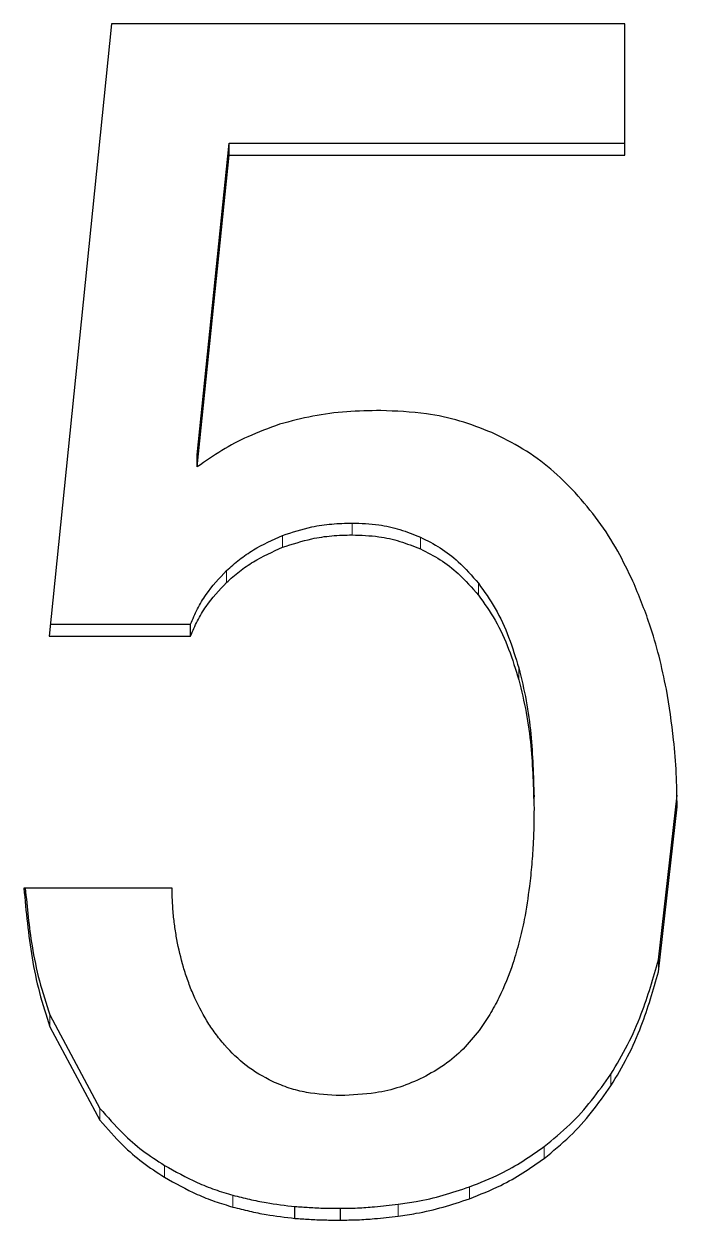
# Model space of a CAD drawing. Header units: millimetres. Extents: x 15 to 1184, y 5 to 836.
# Drawn here: x 607.326 to 607.5176, y 653.3466 to 653.6973 of the extents above; entities that cross this region are included whole.
import ezdxf

# ---------------------------------------------------------------- set-up
doc = ezdxf.new("R2010")
doc.units = ezdxf.units.MM

msp = doc.modelspace()

# ---------------------------------------------------------------- linework, layer by layer
at = {"color": 7, "linetype": 'Continuous', "lineweight": 25}
for p, q in [((607.35168, 653.69728), (607.33342, 653.51781)), ((607.50232, 653.69728), (607.35168, 653.69728)), ((607.50232, 653.65885), (607.50232, 653.69728)), ((607.37688, 653.5709), (607.38626, 653.66233)), ((607.38626, 653.65885), (607.38626, 653.66233)), ((607.38626, 653.66233), (607.50232, 653.66233)), ((607.37688, 653.56742), (607.38626, 653.65885)), ((607.38626, 653.65885), (607.50232, 653.65885)), ((607.37688, 653.56742), (607.37688, 653.5709)), ((607.33377, 653.52128), (607.3749, 653.52128)), ((607.3749, 653.51781), (607.3749, 653.52128)), ((607.33342, 653.51781), (607.3749, 653.51781)), ((607.5122, 653.42286), (607.51764, 653.47118)), ((607.5122, 653.41939), (607.51764, 653.4677)), ((607.36946, 653.44387), (607.326, 653.44387)), ((607.33358, 653.40673), (607.34832, 653.37933)), ((607.33358, 653.40326), (607.34832, 653.37586)), ((607.40552, 653.34708), (607.40552, 653.35056)), ((607.41886, 653.34659), (607.41886, 653.35006))]:
    msp.add_line(p, q, dxfattribs=at)
at = {"color": 8, "linetype": 'Continuous', "lineweight": 18}
for p, q in [((607.42232, 653.54747), (607.42232, 653.55095)), ((607.4019, 653.54383), (607.4019, 653.5473)), ((607.44232, 653.54334), (607.44232, 653.54681)), ((607.38544, 653.53353), (607.38544, 653.537)), ((607.45936, 653.52981), (607.45936, 653.53328)), ((607.4712, 653.50499), (607.4712, 653.50846)), ((607.47566, 653.46723), (607.47566, 653.4707)), ((607.5122, 653.41939), (607.5122, 653.42286)), ((607.33358, 653.40326), (607.33358, 653.40673)), ((607.4982, 653.38593), (607.4982, 653.3894)), ((607.34832, 653.37933), (607.34832, 653.37586)), ((607.47862, 653.36467), (607.47862, 653.36815)), ((607.36724, 653.35916), (607.36724, 653.36263)), ((607.45672, 653.35284), (607.45672, 653.35631)), ((607.38732, 653.35041), (607.38732, 653.35389)), ((607.43582, 653.34773), (607.43582, 653.35121))]:
    msp.add_line(p, q, dxfattribs=at)
at = {"color": 7, "linetype": 'Continuous', "lineweight": 25}
for points, knots in [([(607.4307, 653.58395), (607.42736, 653.58387), (607.4207, 653.58372), (607.41071, 653.5825), (607.40425, 653.58077), (607.401, 653.57989)], [0, 0, 0, 0, 0.332624, 0.664346, 1, 1, 1, 1]), ([(607.4633, 653.57747), (607.46019, 653.57869), (607.45397, 653.58113), (607.44299, 653.58341), (607.43517, 653.58375), (607.4307, 653.58395)], [0, 0, 0, 0, 0.299546, 0.598925, 1, 1, 1, 1]), ([(607.401, 653.57989), (607.39786, 653.57876), (607.39202, 653.57664), (607.38396, 653.57238), (607.37925, 653.56908), (607.37688, 653.56742)], [0, 0, 0, 0, 0.3662816, 0.6813958, 1, 1, 1, 1]), ([(607.48776, 653.55988), (607.48542, 653.56224), (607.48072, 653.56697), (607.47248, 653.57293), (607.46638, 653.57595), (607.4633, 653.57747)], [0, 0, 0, 0, 0.328789, 0.6611, 1, 1, 1, 1]), ([(607.5047, 653.53386), (607.50326, 653.53683), (607.50029, 653.54296), (607.49469, 653.55175), (607.49008, 653.55716), (607.48776, 653.55988)], [0, 0, 0, 0, 0.317777, 0.656798, 1, 1, 1, 1]), ([(607.4019, 653.5473), (607.40473, 653.54823), (607.40944, 653.54978), (607.41634, 653.55078), (607.42032, 653.55089), (607.42232, 653.55095)], [0, 0, 0, 0, 0.428229, 0.712572, 1, 1, 1, 1]), ([(607.42232, 653.55095), (607.42494, 653.55085), (607.42966, 653.55069), (607.43639, 653.54919), (607.44033, 653.54761), (607.44232, 653.54681)], [0, 0, 0, 0, 0.381113, 0.687635, 1, 1, 1, 1]), ([(607.38544, 653.537), (607.38668, 653.5381), (607.38917, 653.54029), (607.39453, 653.54402), (607.39898, 653.546), (607.4019, 653.5473)], [0, 0, 0, 0, 0.255291, 0.510605, 1, 1, 1, 1]), ([(607.4019, 653.54383), (607.40473, 653.54476), (607.40944, 653.54631), (607.41634, 653.54731), (607.42032, 653.54742), (607.42232, 653.54747)], [0, 0, 0, 0, 0.428229, 0.712572, 1, 1, 1, 1]), ([(607.42232, 653.54747), (607.42494, 653.54738), (607.42966, 653.54722), (607.43639, 653.54571), (607.44033, 653.54413), (607.44232, 653.54334)], [0, 0, 0, 0, 0.381113, 0.687635, 1, 1, 1, 1]), ([(607.44232, 653.54681), (607.4443, 653.54582), (607.44827, 653.54384), (607.45408, 653.5393), (607.45745, 653.53546), (607.45936, 653.53328)], [0, 0, 0, 0, 0.301785, 0.603346, 1, 1, 1, 1]), ([(607.38544, 653.53353), (607.38668, 653.53462), (607.38917, 653.53682), (607.39453, 653.54054), (607.39898, 653.54253), (607.4019, 653.54383)], [0, 0, 0, 0, 0.255303, 0.510616, 1, 1, 1, 1]), ([(607.44232, 653.54334), (607.4443, 653.54235), (607.44827, 653.54037), (607.45408, 653.53582), (607.45745, 653.53199), (607.45936, 653.52981)], [0, 0, 0, 0, 0.301779, 0.603343, 1, 1, 1, 1]), ([(607.3749, 653.52128), (607.37554, 653.52278), (607.37683, 653.52579), (607.38007, 653.53128), (607.38332, 653.53474), (607.38544, 653.537)], [0, 0, 0, 0, 0.257508, 0.515077, 1, 1, 1, 1]), ([(607.5145, 653.50225), (607.51382, 653.50547), (607.51246, 653.5119), (607.50936, 653.52252), (607.5064, 653.52972), (607.5047, 653.53386)], [0, 0, 0, 0, 0.297529, 0.595081, 1, 1, 1, 1]), ([(607.3749, 653.51781), (607.37554, 653.51931), (607.37683, 653.52231), (607.38007, 653.5278), (607.38332, 653.53127), (607.38544, 653.53353)], [0, 0, 0, 0, 0.257507, 0.515092, 1, 1, 1, 1]), ([(607.45936, 653.53328), (607.46107, 653.53088), (607.46461, 653.52593), (607.46842, 653.51747), (607.47027, 653.51148), (607.4712, 653.50846)], [0, 0, 0, 0, 0.318884, 0.656934, 1, 1, 1, 1]), ([(607.45936, 653.52981), (607.46107, 653.5274), (607.46461, 653.52245), (607.46842, 653.514), (607.47027, 653.50801), (607.4712, 653.50499)], [0, 0, 0, 0, 0.318895, 0.656933, 1, 1, 1, 1]), ([(607.4712, 653.50846), (607.47198, 653.50526), (607.47354, 653.49887), (607.47521, 653.48625), (607.47548, 653.47683), (607.47566, 653.4707)], [0, 0, 0, 0, 0.258768, 0.517396, 1, 1, 1, 1]), ([(607.4712, 653.50499), (607.47198, 653.50179), (607.47354, 653.4954), (607.47521, 653.48278), (607.47548, 653.47336), (607.47566, 653.46723)], [0, 0, 0, 0, 0.258774, 0.517401, 1, 1, 1, 1]), ([(607.51764, 653.4677), (607.51759, 653.47099), (607.51749, 653.47755), (607.5166, 653.48911), (607.51529, 653.4973), (607.5145, 653.50225)], [0, 0, 0, 0, 0.283691, 0.567373, 1, 1, 1, 1]), ([(607.47566, 653.46723), (607.47563, 653.46395), (607.47558, 653.4585), (607.47503, 653.4509), (607.47457, 653.4466), (607.47434, 653.44444)], [0, 0, 0, 0, 0.431434, 0.715583, 1, 1, 1, 1]), ([(607.326, 653.44387), (607.32663, 653.43705), (607.32758, 653.42677), (607.33038, 653.41322), (607.33251, 653.40659), (607.33358, 653.40326)], [0, 0, 0, 0, 0.495972, 0.747188, 1, 1, 1, 1]), ([(607.32641, 653.44387), (607.32694, 653.43821), (607.3278, 653.4291), (607.33038, 653.4167), (607.33251, 653.41006), (607.33358, 653.40673)], [0, 0, 0, 0, 0.449488, 0.723872, 1, 1, 1, 1]), ([(607.37086, 653.4288), (607.37065, 653.43016), (607.37022, 653.43287), (607.36964, 653.43789), (607.36953, 653.44157), (607.36946, 653.44387)], [0, 0, 0, 0, 0.271842, 0.5437, 1, 1, 1, 1]), ([(607.47434, 653.44444), (607.47388, 653.44119), (607.47311, 653.43574), (607.47138, 653.42821), (607.47011, 653.42396), (607.46948, 653.42183)], [0, 0, 0, 0, 0.425892, 0.71253, 1, 1, 1, 1]), ([(607.37572, 653.41259), (607.37518, 653.41394), (607.37411, 653.41662), (607.37234, 653.42199), (607.37144, 653.4261), (607.37086, 653.4288)], [0, 0, 0, 0, 0.255626, 0.51129, 1, 1, 1, 1]), ([(607.46948, 653.42183), (607.46822, 653.41842), (607.46631, 653.41327), (607.46272, 653.40682), (607.46059, 653.40375), (607.45952, 653.40221)], [0, 0, 0, 0, 0.493653, 0.745943, 1, 1, 1, 1]), ([(607.4982, 653.3894), (607.4999, 653.39223), (607.50332, 653.39789), (607.50818, 653.40905), (607.51065, 653.41754), (607.5122, 653.42286)], [0, 0, 0, 0, 0.271547, 0.54292, 1, 1, 1, 1]), ([(607.4982, 653.38593), (607.4999, 653.38875), (607.50332, 653.39441), (607.50818, 653.40557), (607.51065, 653.41406), (607.5122, 653.41939)], [0, 0, 0, 0, 0.27155, 0.542925, 1, 1, 1, 1]), ([(607.38486, 653.39792), (607.38393, 653.39906), (607.38209, 653.40133), (607.37883, 653.40612), (607.37696, 653.41002), (607.37572, 653.41259)], [0, 0, 0, 0, 0.252782, 0.505587, 1, 1, 1, 1]), ([(607.45952, 653.40221), (607.45802, 653.40033), (607.45505, 653.3966), (607.44947, 653.39193), (607.44527, 653.38955), (607.44314, 653.38835)], [0, 0, 0, 0, 0.333256, 0.662489, 1, 1, 1, 1]), ([(607.39894, 653.38721), (607.39626, 653.38864), (607.39098, 653.39147), (607.38688, 653.39579), (607.38486, 653.39792)], [0, 0, 0, 0, 0.507732, 1, 1, 1, 1]), ([(607.41886, 653.38307), (607.41551, 653.38325), (607.41044, 653.38353), (607.40377, 653.38516), (607.40056, 653.38652), (607.39894, 653.38721)], [0, 0, 0, 0, 0.488883, 0.742412, 1, 1, 1, 1]), ([(607.44314, 653.38835), (607.44089, 653.38735), (607.4364, 653.38536), (607.4282, 653.38352), (607.4223, 653.38324), (607.41886, 653.38307)], [0, 0, 0, 0, 0.2942, 0.588069, 1, 1, 1, 1]), ([(607.47862, 653.36815), (607.4812, 653.37024), (607.48625, 653.37434), (607.4927, 653.38161), (607.49636, 653.38679), (607.4982, 653.3894)], [0, 0, 0, 0, 0.342639, 0.669542, 1, 1, 1, 1]), ([(607.47862, 653.36467), (607.4812, 653.36677), (607.48625, 653.37087), (607.4927, 653.37813), (607.49636, 653.38332), (607.4982, 653.38593)], [0, 0, 0, 0, 0.342636, 0.669535, 1, 1, 1, 1]), ([(607.34832, 653.37933), (607.3505, 653.37684), (607.35435, 653.37243), (607.36073, 653.36683), (607.36506, 653.36404), (607.36724, 653.36263)], [0, 0, 0, 0, 0.392393, 0.694205, 1, 1, 1, 1]), ([(607.34832, 653.37586), (607.3505, 653.37337), (607.35435, 653.36895), (607.36073, 653.36336), (607.36506, 653.36056), (607.36724, 653.35916)], [0, 0, 0, 0, 0.392393, 0.694205, 1, 1, 1, 1]), ([(607.45672, 653.35631), (607.45982, 653.35754), (607.46524, 653.35969), (607.4725, 653.36381), (607.47657, 653.3667), (607.47862, 653.36815)], [0, 0, 0, 0, 0.399824, 0.698737, 1, 1, 1, 1]), ([(607.36724, 653.36263), (607.37041, 653.36087), (607.37518, 653.3582), (607.38199, 653.35546), (607.38554, 653.35441), (607.38732, 653.35389)], [0, 0, 0, 0, 0.495271, 0.746871, 1, 1, 1, 1]), ([(607.45672, 653.35284), (607.45982, 653.35407), (607.46524, 653.35621), (607.4725, 653.36034), (607.47657, 653.36322), (607.47862, 653.36467)], [0, 0, 0, 0, 0.399821, 0.698735, 1, 1, 1, 1]), ([(607.36724, 653.35916), (607.37041, 653.35739), (607.37518, 653.35473), (607.38199, 653.35198), (607.38554, 653.35094), (607.38732, 653.35041)], [0, 0, 0, 0, 0.495272, 0.746866, 1, 1, 1, 1]), ([(607.43582, 653.35121), (607.43758, 653.35146), (607.44201, 653.3521), (607.44902, 653.35376), (607.45415, 653.35546), (607.45672, 653.35631)], [0, 0, 0, 0, 0.2479394, 0.6227854, 1, 1, 1, 1]), ([(607.38732, 653.35389), (607.38893, 653.35347), (607.39216, 653.35264), (607.39821, 653.3514), (607.40269, 653.35088), (607.40552, 653.35056)], [0, 0, 0, 0, 0.2698593, 0.5397308, 1, 1, 1, 1]), ([(607.43582, 653.34773), (607.43758, 653.34799), (607.44201, 653.34863), (607.44902, 653.35029), (607.45415, 653.35198), (607.45672, 653.35284)], [0, 0, 0, 0, 0.2479412, 0.6227819, 1, 1, 1, 1]), ([(607.38732, 653.35041), (607.38893, 653.35), (607.39216, 653.34917), (607.39821, 653.34793), (607.40269, 653.34741), (607.40552, 653.34708)], [0, 0, 0, 0, 0.2698593, 0.5397308, 1, 1, 1, 1]), ([(607.40552, 653.35056), (607.4069, 653.35046), (607.40981, 653.35027), (607.41426, 653.35005), (607.41732, 653.35006), (607.41886, 653.35006)], [0, 0, 0, 0, 0.310855, 0.655202, 1, 1, 1, 1]), ([(607.41886, 653.35006), (607.42052, 653.35007), (607.42385, 653.35009), (607.42951, 653.35049), (607.43349, 653.35094), (607.43582, 653.35121)], [0, 0, 0, 0, 0.293378, 0.58667, 1, 1, 1, 1]), ([(607.40552, 653.34708), (607.4069, 653.34699), (607.40981, 653.3468), (607.41426, 653.34658), (607.41732, 653.34659), (607.41886, 653.34659)], [0, 0, 0, 0, 0.310856, 0.655202, 1, 1, 1, 1]), ([(607.41886, 653.34659), (607.42052, 653.3466), (607.42385, 653.34662), (607.42951, 653.34702), (607.43349, 653.34747), (607.43582, 653.34773)], [0, 0, 0, 0, 0.293378, 0.586672, 1, 1, 1, 1])]:
    msp.add_open_spline(points, degree=3, knots=knots, dxfattribs=at)

doc.saveas('drawing.dxf')
